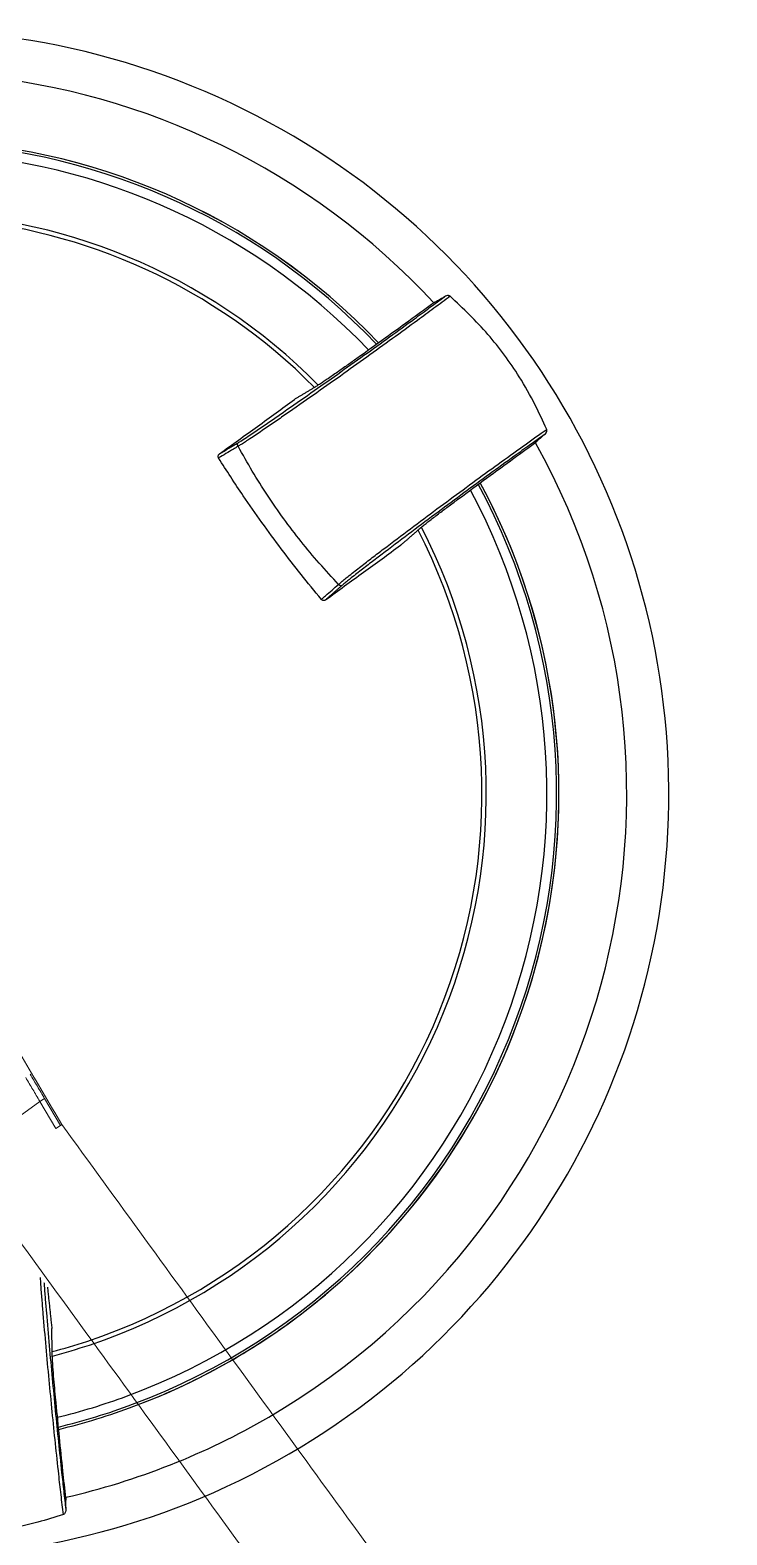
# Model space of a CAD drawing. Header units: millimetres. Extents: x -6176 to 11988, y -1403 to 10916.
# Drawn here: x -3152 to -2843, y 6046 to 6713 of the extents above; entities that cross this region are included whole.
import ezdxf

# ---------------------------------------------------------------- set-up
doc = ezdxf.new("R2010")
doc.units = ezdxf.units.MM

# ---------------------------------------------------------------- blocks, each defined once
blk = doc.blocks.new('A$C0C7161BE')
at = {"color": 0, "linetype": 'Continuous', "lineweight": 15}
for p, q in [((-1334.67, 756.81), (-1368.51, 732.22)), ((-1334.67, 756.81), (-1332.53, 758.08)), ((-1327.57, 744.8), (-1334.67, 756.81)), ((-1332.53, 758.08), (-1325.48, 746.17)), ((-1327.57, 744.8), (-1325.48, 746.17)), ((-1324.91, 746.55), (-1325.48, 746.17))]:
    blk.add_line(p, q, dxfattribs=at)
at = {"color": 0, "linetype": 'Continuous'}
for radius, start, end in [(338.69, 292.77628, 132.30149), (320, 42.87819, 125.99785), (289.97, 43.60129, 133.366), (289.97, 43.59769, 133.36605), (288.93, 43.62602, 133.39282), (284.63, 43.75076, 133.50504), (257.76, 44.69092, 134.29306), (255.86, 44.78736, 125.99785), (320, 300.27481, 29.11507), (284.63, 290.20523, 28.2469), (288.93, 290.44598, 28.36728), (289.97, 290.50401, 28.39575), (289.97, 305.99785, 28.39486), (255.86, 288.37437, 27.20461), (257.76, 288.50819, 27.30302), (289.97, 290.50347, 305.99785), (255.86, 284.7921, 288.37437), (257.76, 284.69265, 288.50819), (284.63, 283.75318, 290.20523), (288.93, 283.62901, 290.44598), (289.97, 283.5993, 290.50347), (289.97, 283.6011, 290.50337), (320, 282.88085, 300.27481), (338.69, 261.25276, 292.77628)]:
    blk.add_arc((-1394.49, 893.21), radius, start, end, dxfattribs=at)
for points, knots in [([(-1246.78, 1048.9), (-1246.29, 1049.2), (-1244.85, 1050.09), (-1241.49, 1052.33), (-1236.98, 1055.37), (-1231.76, 1058.96), (-1224.26, 1064.17), (-1214.46, 1071), (-1202.57, 1079.4), (-1190.93, 1087.69), (-1179.58, 1095.86), (-1169.9, 1102.9), (-1161.79, 1108.84), (-1157.44, 1112.06), (-1155.27, 1113.67)], [0, 0, 0, 0, 0.015309, 0.045533, 0.098468, 0.151631, 0.204798, 0.331721, 0.4589, 0.58622, 0.713501, 0.840509, 0.920259, 1, 1, 1, 1]), ([(-1152.8, 1113.86), (-1155.16, 1112.1), (-1159.87, 1108.59), (-1168.39, 1102.32), (-1178.3, 1095.09), (-1189.69, 1086.86), (-1201.38, 1078.51), (-1213.33, 1070.07), (-1223.2, 1063.18), (-1230.79, 1057.91), (-1236.11, 1054.27), (-1240.32, 1051.43), (-1243.49, 1049.35), (-1245.09, 1048.3), (-1246.51, 1047.49), (-1246.72, 1047.34), (-1246.72, 1047.34)], [0, 0, 0, 0, 0.084597, 0.169206, 0.293412, 0.417885, 0.542397, 0.666771, 0.790895, 0.843587, 0.896277, 0.948742, 0.967499, 0.986177, 0.999999, 1, 1, 1, 1]), ([(-1159.75, 1111.11), (-1162.99, 1108.74), (-1170.09, 1103.53), (-1181.55, 1095.25), (-1191.27, 1088.3), (-1198.36, 1083.27), (-1202.73, 1080.2), (-1206.31, 1077.73), (-1208.97, 1075.92), (-1210.7, 1074.77), (-1211.76, 1074.12), (-1212.29, 1073.79)], [0, 0, 0, 0, 0.198119, 0.435226, 0.672271, 0.752374, 0.832463, 0.912196, 0.941791, 0.971247, 1, 1, 1, 1]), ([(-1155.27, 1113.67), (-1155.69, 1113.41), (-1156.84, 1112.68), (-1158.43, 1111.74), (-1159.38, 1111.26), (-1159.69, 1111.14), (-1159.75, 1111.11)], [0, 0, 0, 0, 0.214828, 0.589182, 0.913499, 1, 1, 1, 1]), ([(-1152.8, 1113.86), (-1152.89, 1113.92), (-1153.11, 1114.08), (-1153.64, 1114.17), (-1154.41, 1114.11), (-1154.95, 1113.83), (-1155.27, 1113.67)], [0, 0, 0, 0, 0.126171, 0.304836, 0.594668, 1, 1, 1, 1]), ([(-1109.94, 1054.85), (-1111.59, 1058.44), (-1115.27, 1066.4), (-1121.47, 1077.46), (-1128.55, 1087.9), (-1135.94, 1097.08), (-1144.04, 1105.74), (-1149.88, 1111.15), (-1152.8, 1113.86)], [0, 0, 0, 0, 0.16086, 0.357693, 0.516495, 0.675303, 0.837628, 1, 1, 1, 1]), ([(-1255.01, 1044), (-1249.37, 1048.06), (-1238.1, 1056.19), (-1227.2, 1064.15), (-1221.75, 1068.13)], [0, 0, 0, 0, 0.49962, 1, 1, 1, 1]), ([(-1202.23, 986.1), (-1202.23, 986.1), (-1202.02, 986.25), (-1200.81, 987.35), (-1199.32, 988.54), (-1196.36, 990.92), (-1192.36, 994.05), (-1187.25, 997.98), (-1179.89, 1003.57), (-1170.29, 1010.82), (-1158.57, 1019.58), (-1147.01, 1028.11), (-1135.66, 1036.41), (-1126.54, 1043.01), (-1117.92, 1049.2), (-1113.12, 1052.6), (-1109.94, 1054.85)], [0, 0, 0, 0, 0.000001, 0.013823, 0.032502, 0.051259, 0.103724, 0.156414, 0.209107, 0.333231, 0.457606, 0.582119, 0.706593, 0.8308, 0.888098, 1, 1, 1, 1]), ([(-1110.87, 1052.57), (-1110.65, 1052.79), (-1110.23, 1053.2), (-1109.92, 1053.88), (-1109.84, 1054.4), (-1109.87, 1054.69), (-1109.93, 1054.83), (-1109.94, 1054.85)], [0, 0, 0, 0, 0.371967, 0.671307, 0.834328, 0.9676, 1, 1, 1, 1]), ([(-1246.72, 1047.34), (-1246.79, 1047.49), (-1246.94, 1047.81), (-1247.01, 1048.27), (-1246.97, 1048.66), (-1246.84, 1048.82), (-1246.78, 1048.9)], [0, 0, 0, 0, 0.250005, 0.5, 0.75, 1, 1, 1, 1]), ([(-1110.87, 1052.57), (-1113.08, 1051), (-1117.49, 1047.86), (-1125.65, 1041.98), (-1135.33, 1034.95), (-1146.61, 1026.68), (-1158.09, 1018.18), (-1169.75, 1009.46), (-1179.28, 1002.26), (-1186.56, 996.73), (-1191.57, 992.89), (-1195.49, 989.82), (-1198.26, 987.63), (-1199.69, 986.47), (-1200.47, 985.81), (-1200.76, 985.56)], [0, 0, 0, 0, 0.079735, 0.159479, 0.286478, 0.413749, 0.541058, 0.668228, 0.795141, 0.848304, 0.901464, 0.954395, 0.971941, 0.989408, 1, 1, 1, 1]), ([(-1166.43, 1010.66), (-1165.96, 1011.06), (-1165, 1011.87), (-1163.38, 1013.16), (-1160.84, 1015.14), (-1157.38, 1017.78), (-1153.11, 1020.99), (-1146.13, 1026.18), (-1136.52, 1033.27), (-1125.1, 1041.61), (-1117.95, 1046.75), (-1114.69, 1049.09)], [0, 0, 0, 0, 0.028753, 0.058209, 0.087804, 0.167537, 0.247626, 0.327729, 0.564774, 0.801881, 1, 1, 1, 1]), ([(-1110.87, 1052.57), (-1111.26, 1052.25), (-1112.31, 1051.38), (-1113.69, 1050.16), (-1114.45, 1049.4), (-1114.65, 1049.15), (-1114.69, 1049.09)], [0, 0, 0, 0, 0.214828, 0.589183, 0.913498, 1, 1, 1, 1]), ([(-1255.43, 1042.15), (-1255.5, 1042.28), (-1255.62, 1042.54), (-1255.65, 1042.97), (-1255.54, 1043.38), (-1255.32, 1043.74), (-1255.1, 1043.92), (-1255.01, 1044)], [0, 0, 0, 0, 0.193825, 0.387494, 0.587334, 0.813479, 1, 1, 1, 1]), ([(-1246.72, 1047.34), (-1247.44, 1046.91), (-1250.34, 1045.18), (-1253.24, 1043.45), (-1255.43, 1042.15)], [0, 0, 0, 0, 0.2469259, 1, 1, 1, 1]), ([(-1209.85, 979.42), (-1212.87, 983.09), (-1218.9, 990.44), (-1227.67, 1001.84), (-1236.22, 1013.48), (-1243.66, 1024.15), (-1250.05, 1033.72), (-1253.64, 1039.34), (-1255.43, 1042.15)], [0, 0, 0, 0, 0.184398, 0.368798, 0.555036, 0.741273, 0.870558, 1, 1, 1, 1]), ([(-1202.23, 986.1), (-1205.1, 989.18), (-1210.85, 995.35), (-1218.94, 1005.09), (-1226.62, 1015.16), (-1233.82, 1025.58), (-1240.59, 1036.28), (-1244.68, 1043.65), (-1246.72, 1047.34)], [0, 0, 0, 0, 0.166667, 0.333333, 0.5, 0.666667, 0.833333, 1, 1, 1, 1]), ([(-1207.97, 979.25), (-1202.36, 983.35), (-1191.14, 991.56), (-1180.21, 999.46), (-1174.73, 1003.42)], [0, 0, 0, 0, 0.49962, 1, 1, 1, 1]), ([(-1174.56, 1003.57), (-1174.57, 1003.56), (-1174.61, 1003.5), (-1174.67, 1003.46), (-1174.73, 1003.42)], [0, 0, 0, 0, 0.0965, 1, 1, 1, 1]), ([(-1209.85, 979.42), (-1209.22, 979.97), (-1206.68, 982.19), (-1204.14, 984.42), (-1202.23, 986.1)], [0, 0, 0, 0, 0.246928, 1, 1, 1, 1]), ([(-1200.77, 985.56), (-1200.86, 985.52), (-1201.05, 985.45), (-1201.44, 985.53), (-1201.85, 985.74), (-1202.11, 985.98), (-1202.23, 986.1)], [0, 0, 0, 0, 0.25, 0.5, 0.749995, 1, 1, 1, 1]), ([(-1207.97, 979.25), (-1208.13, 979.15), (-1208.44, 978.97), (-1208.97, 978.92), (-1209.44, 979.05), (-1209.72, 979.26), (-1209.83, 979.39), (-1209.85, 979.42)], [0, 0, 0, 0, 0.284576, 0.525972, 0.768733, 0.959562, 1, 1, 1, 1]), ([(-1324.24, 573.58), (-1324.58, 576.5), (-1325.27, 582.33), (-1326.44, 592.84), (-1327.74, 605.04), (-1329.17, 619.02), (-1330.56, 633.32), (-1331.9, 647.9), (-1332.93, 659.88), (-1333.69, 669.09), (-1334.12, 674.41), (-1334.33, 677.64), (-1334.4, 678.7)], [0, 0, 0, 0, 0.09176, 0.183532, 0.318255, 0.453266, 0.58832, 0.723225, 0.857857, 0.91501, 0.972161, 1, 1, 1, 1]), ([(-1332.85, 676.57), (-1332.83, 676.29), (-1332.66, 673.88), (-1332.3, 669.42), (-1331.55, 660.3), (-1330.52, 648.41), (-1329.2, 633.91), (-1327.83, 619.68), (-1326.43, 605.76), (-1325.18, 593.87), (-1324.09, 583.87), (-1323.47, 578.49), (-1323.16, 575.8)], [0, 0, 0, 0, 0.007649, 0.066167, 0.12469, 0.264399, 0.404391, 0.544536, 0.684639, 0.824442, 0.912225, 1, 1, 1, 1]), ([(-1323.14, 580.97), (-1323.58, 584.96), (-1324.54, 593.71), (-1325.98, 607.78), (-1327.14, 619.67), (-1327.95, 628.33), (-1328.43, 633.65), (-1328.78, 637.98), (-1329.01, 641.19), (-1329.14, 643.26), (-1329.17, 644.51), (-1329.19, 645.13)], [0, 0, 0, 0, 0.198119, 0.435225, 0.672271, 0.752374, 0.832464, 0.912195, 0.94179, 0.971246, 1, 1, 1, 1]), ([(-1323.14, 580.97), (-1323.17, 580.75), (-1323.23, 580.26), (-1323.26, 578.8), (-1323.22, 577.17), (-1323.18, 576.13), (-1323.16, 575.8)], [0, 0, 0, 0, 0.238476, 0.553451, 0.859781, 1, 1, 1, 1]), ([(-1323.16, 575.8), (-1323.18, 575.48), (-1323.21, 574.9), (-1323.5, 574.22), (-1323.83, 573.81), (-1324.08, 573.64), (-1324.21, 573.59), (-1324.24, 573.58)], [0, 0, 0, 0, 0.371983, 0.671327, 0.834365, 0.967616, 1, 1, 1, 1]), ([(-1324.24, 573.58), (-1328.01, 572.41), (-1336.38, 569.82), (-1348.75, 567.03), (-1361.26, 565.3), (-1373.01, 564.65), (-1384.88, 564.87), (-1392.8, 565.6), (-1396.77, 565.96)], [0, 0, 0, 0, 0.160861, 0.357693, 0.516494, 0.675303, 0.837628, 1, 1, 1, 1])]:
    blk.add_open_spline(points, degree=3, knots=knots, dxfattribs=at)
for points in [[(-1212.29, 1073.79), (-1221.75, 1068.13)], [(-1255.01, 1044), (-1246.78, 1048.9)], [(-1174.73, 1003.42), (-1166.43, 1010.67)], [(-1200.77, 985.56), (-1207.97, 979.25)], [(-1331.31, 674.45), (-1329.36, 656.15)], [(-1329.19, 645.13), (-1329.36, 656.15)]]:
    blk.add_open_spline(points, degree=1, dxfattribs=at)
at = {"color": 0, "linetype": 'Continuous', "lineweight": 15}
for points in [[(-1324.91, 746.55), (-1391.42, 858.92)], [(-1030.04, 340.69), (-1324.91, 746.55)], [(-1361.77, 719.77), (-1066.89, 313.91)]]:
    blk.add_open_spline(points, degree=1, dxfattribs=at)
for points, knots in [([(-1338.98, 768.87), (-1337.91, 767.08), (-1335.75, 763.5), (-1333.6, 759.89), (-1332.53, 758.08)], [0, 0, 0, 0, 0.499007, 1, 1, 1, 1]), ([(-1334.67, 756.81), (-1335.71, 758.57), (-1337.8, 762.1), (-1339.89, 765.59), (-1340.94, 767.35)], [0, 0, 0, 0, 0.499026, 1, 1, 1, 1])]:
    blk.add_open_spline(points, degree=3, knots=knots, dxfattribs=at)

msp = doc.modelspace()

# ---------------------------------------------------------------- block references
at = {"color": 0}
msp.add_blockref('A$C0C7161BE', (-1813.26, 5481.48), dxfattribs=at)

doc.saveas('drawing.dxf')
